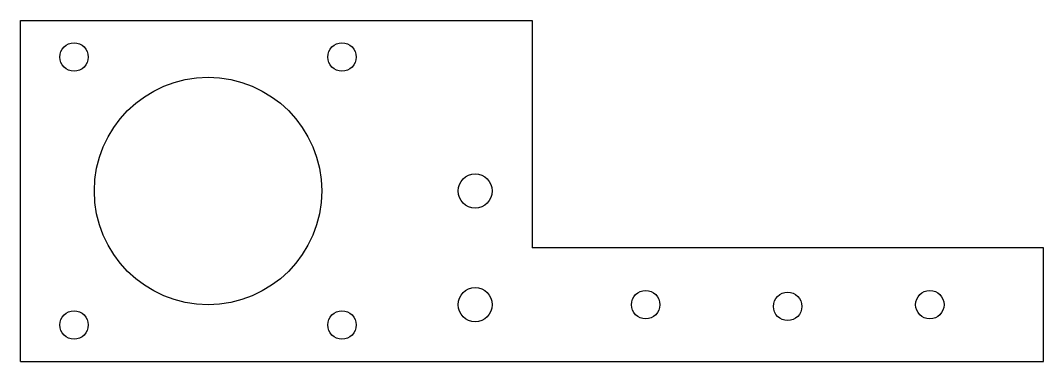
# Model space of a CAD drawing. Header units: millimetres. Extents: x 50 to 230, y 50 to 110.
import ezdxf

# ---------------------------------------------------------------- set-up
doc = ezdxf.new("R2010")
doc.units = ezdxf.units.MM

msp = doc.modelspace()

# ---------------------------------------------------------------- linework, layer by layer
for p, q in [((50, 50), (50, 110)), ((50, 110), (140, 110)), ((140, 110), (140, 70)), ((230, 70), (140, 70)), ((230, 50), (230, 70)), ((50, 50), (230, 50))]:
    msp.add_line(p, q)
for centre, radius in [((59.43, 103.57), 2.5), ((106.57, 103.57), 2.5), ((83, 80), 20), ((130, 80), 3), ((130, 60), 3), ((59.43, 56.43), 2.5), ((106.57, 56.43), 2.5)]:
    msp.add_circle(centre, radius)
at = {"color": 0}
for centre in [(160, 60), (184.99, 59.7), (210, 60)]:
    msp.add_circle(centre, 2.5, dxfattribs=at)

doc.saveas('drawing.dxf')
